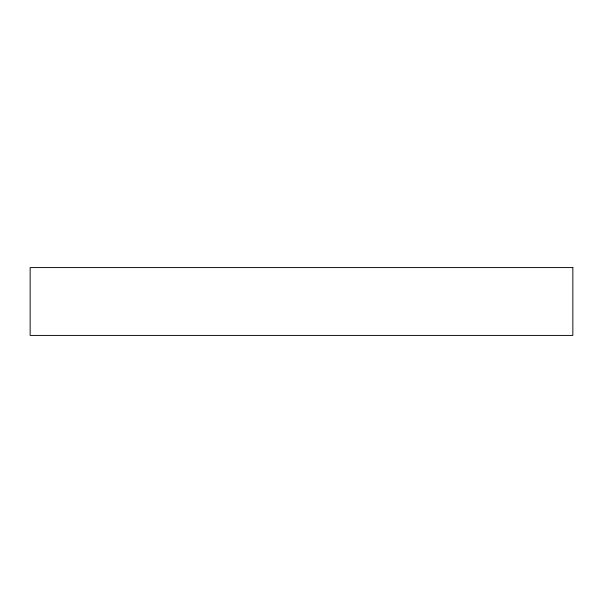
<?xml version="1.0" encoding="UTF-8"?>
<svg xmlns="http://www.w3.org/2000/svg" width="603" height="603" viewBox="0 0 603 603"><rect width="100%" height="100%" fill="white"/><g stroke="black" fill="none" stroke-linecap="round" stroke-linejoin="round"><path stroke-width="0.9" d="M572.85 267.581L30.15 267.581L30.15 335.419L572.85 335.419L572.85 267.581"/></g></svg>
